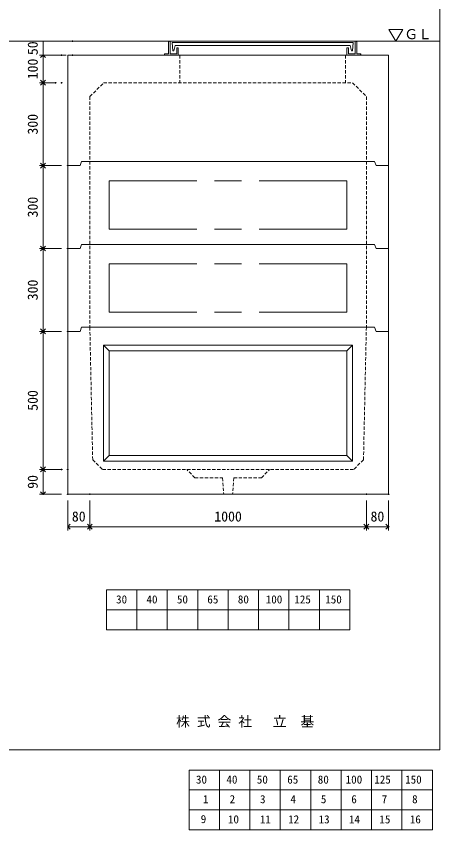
# Model space of a CAD drawing. Units: millimetres, scale not verified. Extents: x -4890 to 18489, y -2282 to 2282.
# Drawn here: x 3359 to 4890, y -2282 to 663 of the extents above; entities that cross this region are included whole.
import ezdxf
from ezdxf.enums import TextEntityAlignment as Align

# ---------------------------------------------------------------- set-up
doc = ezdxf.new("R2010")
doc.units = ezdxf.units.MM
doc.header["$LTSCALE"] = 10
doc.header["$PDMODE"] = 32
doc.header["$PDSIZE"] = 2
doc.linetypes.add('DASHED1', pattern=[1.8, 1.2, -0.6])
doc.linetypes.add('USER2', pattern=[50.8, 31.75, -6.35, 6.35, -6.35])
doc.layers.add('0-1_Defpoints', color=7, linetype='Continuous')
for name, color, linetype, lineweight in [('0-2_waku', 7, 'Continuous', 18), ('0-3_gaikei', 7, 'Continuous', 18), ('0-4_kakure', 7, 'DASHED1', 5), ('0-5_sunpou', 7, 'Continuous', 5), ('0-8_uchigawa', 6, 'Continuous', 18), ('0-A_futa', 3, 'Continuous', 18), ('0-B_GL', 4, 'Continuous', 18), ('0-D_文字１', 7, 'Continuous', 18), ('1-2_uchigawa2', 6, 'USER2', 18), ('1-4_文字２', 7, 'Continuous', 5)]:
    doc.layers.add(name, color=color, linetype=linetype, lineweight=lineweight)
doc.styles.add('ＭＳ ゴシック', font='')
doc.styles.get('ＭＳ ゴシック').set_extended_font_data('MS Gothic')

# ---------------------------------------------------------------- blocks, each defined once
blk = doc.blocks.new('_Open90')
at = {"layer": '0-5_sunpou'}
blk.add_line((0, 0), (-1, 0), dxfattribs=at)
blk.add_lwpolyline([(-0.5, 0.5), (0, 0), (-0.5, -0.5)], dxfattribs=at)
blk = doc.blocks.new('D74')
at = {"layer": '0-1_Defpoints'}
for p in [(4992.03, 1154.36), (5072.03, 1154.36), (5072.03, 1036.94)]:
    blk.add_point(p, dxfattribs=at)
at = {"layer": '0-5_sunpou'}
for p, q in [((4992.03, 1132.36), (4992.03, 1023.94)), ((5072.03, 1132.36), (5072.03, 1023.94)), ((5010.03, 1036.94), (5054.03, 1036.94))]:
    blk.add_line(p, q, dxfattribs=at)
at = {"layer": '0-5_sunpou', "xscale": 18, "yscale": 18, "rotation": 180}
blk.add_blockref('_Open90', (4992.03, 1036.94), dxfattribs=at)
at = {"layer": '0-5_sunpou', "xscale": 18, "yscale": 18}
blk.add_blockref('_Open90', (5072.03, 1036.94), dxfattribs=at)
at = {"layer": '0-5_sunpou', "style": 'ＭＳ ゴシック'}
blk.add_text('80', height=36.66, dxfattribs=at).set_placement((5007.03, 1044.94), align=Align.BOTTOM_LEFT)
blk = doc.blocks.new('D75')
at = {"layer": '0-1_Defpoints'}
for p in [(5072.03, 1154.36), (6072.03, 1154.36), (6072.03, 1036.94)]:
    blk.add_point(p, dxfattribs=at)
at = {"layer": '0-5_sunpou'}
for p, q in [((5072.03, 1132.36), (5072.03, 1023.94)), ((6072.03, 1132.36), (6072.03, 1023.94)), ((5090.03, 1036.94), (6054.03, 1036.94))]:
    blk.add_line(p, q, dxfattribs=at)
at = {"layer": '0-5_sunpou', "xscale": 18, "yscale": 18, "rotation": 180}
blk.add_blockref('_Open90', (5072.03, 1036.94), dxfattribs=at)
at = {"layer": '0-5_sunpou', "xscale": 18, "yscale": 18}
blk.add_blockref('_Open90', (6072.03, 1036.94), dxfattribs=at)
at = {"layer": '0-5_sunpou', "style": 'ＭＳ ゴシック'}
blk.add_text('1000', height=36.66, dxfattribs=at).set_placement((5522.03, 1044.94), align=Align.BOTTOM_LEFT)
blk = doc.blocks.new('D76')
at = {"layer": '0-1_Defpoints'}
for p in [(6072.03, 1154.36), (6152.03, 1154.36), (6152.03, 1036.94)]:
    blk.add_point(p, dxfattribs=at)
at = {"layer": '0-5_sunpou'}
for p, q in [((6072.03, 1132.36), (6072.03, 1023.94)), ((6152.03, 1132.36), (6152.03, 1023.94)), ((6090.03, 1036.94), (6134.03, 1036.94))]:
    blk.add_line(p, q, dxfattribs=at)
at = {"layer": '0-5_sunpou', "xscale": 18, "yscale": 18, "rotation": 180}
blk.add_blockref('_Open90', (6072.03, 1036.94), dxfattribs=at)
at = {"layer": '0-5_sunpou', "xscale": 18, "yscale": 18}
blk.add_blockref('_Open90', (6152.03, 1036.94), dxfattribs=at)
at = {"layer": '0-5_sunpou', "style": 'ＭＳ ゴシック'}
blk.add_text('80', height=36.66, dxfattribs=at).set_placement((6087.03, 1044.94), align=Align.BOTTOM_LEFT)
blk = doc.blocks.new('D77')
at = {"layer": '0-1_Defpoints'}
for p in [(4992.03, 1244.36), (4902.71, 1154.36), (4992.03, 1154.36)]:
    blk.add_point(p, dxfattribs=at)
at = {"layer": '0-5_sunpou'}
for p, q in [((4970.03, 1244.36), (4889.71, 1244.36)), ((4902.71, 1226.36), (4902.71, 1172.36)), ((4970.03, 1154.36), (4889.71, 1154.36))]:
    blk.add_line(p, q, dxfattribs=at)
at = {"layer": '0-5_sunpou', "xscale": 18, "yscale": 18}
for p, rotation in [((4902.71, 1244.36), 90), ((4902.71, 1154.36), 270)]:
    blk.add_blockref('_Open90', p, dxfattribs=dict(at, rotation=rotation))
at = {"layer": '0-5_sunpou', "style": 'ＭＳ ゴシック'}
blk.add_text('90', height=36.66, rotation=90, dxfattribs=at).set_placement((4894.71, 1174.36), align=Align.BOTTOM_LEFT)
blk = doc.blocks.new('D78')
at = {"layer": '0-1_Defpoints'}
for p in [(4992.03, 1744.36), (4902.71, 1244.36), (4970.03, 1244.36)]:
    blk.add_point(p, dxfattribs=at)
at = {"layer": '0-5_sunpou'}
for p, q in [((4970.03, 1744.36), (4889.71, 1744.36)), ((4902.71, 1726.36), (4902.71, 1262.36)), ((4948.03, 1244.36), (4889.71, 1244.36))]:
    blk.add_line(p, q, dxfattribs=at)
at = {"layer": '0-5_sunpou', "xscale": 18, "yscale": 18}
for p, rotation in [((4902.71, 1744.36), 90), ((4902.71, 1244.36), 270)]:
    blk.add_blockref('_Open90', p, dxfattribs=dict(at, rotation=rotation))
at = {"layer": '0-5_sunpou', "style": 'ＭＳ ゴシック'}
blk.add_text('500', height=36.66, rotation=90, dxfattribs=at).set_placement((4894.71, 1456.86), align=Align.BOTTOM_LEFT)
blk = doc.blocks.new('D79')
at = {"layer": '0-1_Defpoints'}
for p in [(4970.03, 2744.36), (4902.71, 2644.36), (4970.03, 2644.36)]:
    blk.add_point(p, dxfattribs=at)
at = {"layer": '0-5_sunpou'}
for p, q in [((4948.03, 2744.36), (4889.71, 2744.36)), ((4902.71, 2726.36), (4902.71, 2662.36)), ((4948.03, 2644.36), (4889.71, 2644.36))]:
    blk.add_line(p, q, dxfattribs=at)
at = {"layer": '0-5_sunpou', "xscale": 18, "yscale": 18}
for p, rotation in [((4902.71, 2744.36), 90), ((4902.71, 2644.36), 270)]:
    blk.add_blockref('_Open90', p, dxfattribs=dict(at, rotation=rotation))
at = {"layer": '0-5_sunpou', "style": 'ＭＳ ゴシック'}
blk.add_text('100', height=36.66, rotation=90, dxfattribs=at).set_placement((4894.71, 2656.86), align=Align.BOTTOM_LEFT)
blk = doc.blocks.new('D80')
at = {"layer": '0-1_Defpoints'}
for p in [(4948.03, 2644.36), (4902.71, 2344.36), (4992.03, 2344.36)]:
    blk.add_point(p, dxfattribs=at)
at = {"layer": '0-5_sunpou'}
for p, q in [((4926.03, 2644.36), (4889.71, 2644.36)), ((4902.71, 2626.36), (4902.71, 2362.36)), ((4970.03, 2344.36), (4889.71, 2344.36))]:
    blk.add_line(p, q, dxfattribs=at)
at = {"layer": '0-5_sunpou', "xscale": 18, "yscale": 18}
for p, rotation in [((4902.71, 2644.36), 90), ((4902.71, 2344.36), 270)]:
    blk.add_blockref('_Open90', p, dxfattribs=dict(at, rotation=rotation))
at = {"layer": '0-5_sunpou', "style": 'ＭＳ ゴシック'}
blk.add_text('300', height=36.66, rotation=90, dxfattribs=at).set_placement((4894.71, 2456.86), align=Align.BOTTOM_LEFT)
blk = doc.blocks.new('D81')
at = {"layer": '0-1_Defpoints'}
for p in [(4992.03, 2344.36), (4902.71, 2044.36), (4992.03, 2044.36)]:
    blk.add_point(p, dxfattribs=at)
at = {"layer": '0-5_sunpou'}
for p, q in [((4970.03, 2344.36), (4889.71, 2344.36)), ((4902.71, 2326.36), (4902.71, 2062.36)), ((4970.03, 2044.36), (4889.71, 2044.36))]:
    blk.add_line(p, q, dxfattribs=at)
at = {"layer": '0-5_sunpou', "xscale": 18, "yscale": 18}
for p, rotation in [((4902.71, 2344.36), 90), ((4902.71, 2044.36), 270)]:
    blk.add_blockref('_Open90', p, dxfattribs=dict(at, rotation=rotation))
at = {"layer": '0-5_sunpou', "style": 'ＭＳ ゴシック'}
blk.add_text('300', height=36.66, rotation=90, dxfattribs=at).set_placement((4894.71, 2156.86), align=Align.BOTTOM_LEFT)
blk = doc.blocks.new('D82')
at = {"layer": '0-1_Defpoints'}
for p in [(4992.03, 2044.36), (4902.71, 1744.36), (4992.03, 1744.36)]:
    blk.add_point(p, dxfattribs=at)
at = {"layer": '0-5_sunpou'}
for p, q in [((4970.03, 2044.36), (4889.71, 2044.36)), ((4902.71, 2026.36), (4902.71, 1762.36)), ((4970.03, 1744.36), (4889.71, 1744.36))]:
    blk.add_line(p, q, dxfattribs=at)
at = {"layer": '0-5_sunpou', "xscale": 18, "yscale": 18}
for p, rotation in [((4902.71, 2044.36), 90), ((4902.71, 1744.36), 270)]:
    blk.add_blockref('_Open90', p, dxfattribs=dict(at, rotation=rotation))
at = {"layer": '0-5_sunpou', "style": 'ＭＳ ゴシック'}
blk.add_text('300', height=36.66, rotation=90, dxfattribs=at).set_placement((4894.71, 1856.86), align=Align.BOTTOM_LEFT)
blk = doc.blocks.new('D64')
at = {"layer": '0-1_Defpoints'}
for p in [(5008.81, 2794.36), (4902.71, 2744.36), (5008.81, 2744.36)]:
    blk.add_point(p, dxfattribs=at)
at = {"layer": '0-5_sunpou'}
for p, q in [((4986.81, 2794.36), (4889.71, 2794.36)), ((4902.71, 2794.36), (4902.71, 2744.36)), ((4986.81, 2744.36), (4889.71, 2744.36))]:
    blk.add_line(p, q, dxfattribs=at)
at = {"layer": '0-5_sunpou', "style": 'ＭＳ ゴシック'}
blk.add_text('50', height=36.66, rotation=90, dxfattribs=at).set_placement((4894.71, 2744.36), align=Align.BOTTOM_LEFT)

msp = doc.modelspace()

# ---------------------------------------------------------------- linework, layer by layer
at = {"layer": '0-2_waku'}
for p, q in [((4889.99, 2282.11), (4889.99, -1992.89)), ((3684.71, -1413.89), (3684.71, -1557.89)), ((3684.71, -1413.89), (3684.71, -1557.89)), ((3684.71, -1413.89), (3684.71, -1557.89)), ((3684.71, -1413.89), (3684.71, -1557.89)), ((3684.71, -1413.89), (4564.71, -1413.89)), ((3794.71, -1413.89), (3794.71, -1557.89)), ((3904.71, -1413.89), (3904.71, -1557.89)), ((3904.71, -1413.89), (3904.71, -1557.89)), ((4014.71, -1413.89), (4014.71, -1557.89)), ((4124.71, -1413.89), (4124.71, -1557.89)), ((4234.71, -1413.89), (4234.71, -1557.89)), ((4344.71, -1413.89), (4344.71, -1557.89)), ((4454.71, -1413.89), (4454.71, -1557.89)), ((4564.71, -1413.89), (4564.71, -1557.89)), ((3684.71, -1485.89), (4564.71, -1485.89)), ((3684.71, -1557.89), (4564.71, -1557.89)), ((-1230.01, -1992.89), (4889.99, -1992.89))]:
    msp.add_line(p, q, dxfattribs=at)
for points in [[(-1230.01, 2282.11), (-1230.01, -1992.89), (4889.99, -1992.89)], [(-1230.01, 2282.11), (4889.99, 2282.11), (4889.99, -1992.89)]]:
    msp.add_lwpolyline(points, dxfattribs=at)
at = {"layer": '0-3_gaikei'}
for p, q in [((3544.71, 522.11), (3544.71, -477.89)), ((3590.21, 522.11), (3544.71, 522.11)), ((3564.71, 522.11), (4704.71, 522.11)), ((4704.71, 522.11), (4704.71, -477.89)), ((4124.71, 137.11), (3594.71, 137.11)), ((4654.71, 137.11), (4124.71, 137.11)), ((4654.71, 137.11), (4659.71, 122.11)), ((4704.71, 122.11), (4659.71, 122.11)), ((4679.71, 122.11), (4704.71, 122.11)), ((4679.71, 122.11), (4704.71, 122.11)), ((4124.71, -162.89), (3594.71, -162.89)), ((4654.71, -162.89), (4124.71, -162.89)), ((4654.71, -162.89), (4659.71, -177.89)), ((4704.71, -177.89), (4659.71, -177.89)), ((4679.71, -177.89), (4704.71, -177.89)), ((4679.71, -177.89), (4704.71, -177.89)), ((4124.71, -462.89), (3594.71, -462.89)), ((4654.71, -462.89), (4124.71, -462.89)), ((4654.71, -462.89), (4659.71, -477.89)), ((3544.71, -477.89), (3544.71, -1067.89)), ((4704.71, -477.89), (4659.71, -477.89)), ((4679.71, -477.89), (4704.71, -477.89)), ((4679.71, -477.89), (4704.71, -477.89))]:
    msp.add_line(p, q, dxfattribs=at)
for points in [[(3594.71, 137.11), (3589.71, 122.11), (3544.71, 122.11)], [(3594.71, -162.89), (3589.71, -177.89), (3544.71, -177.89)], [(3594.71, -462.89), (3589.71, -477.89), (3544.71, -477.89)], [(3544.71, -1067.89), (4704.71, -1067.89), (4704.71, -477.89)]]:
    msp.add_lwpolyline(points, dxfattribs=at)
at = {"layer": '0-4_kakure'}
for p, q in [((3949.71, 522.11), (3949.71, 422.11)), ((4549.71, 522.11), (4549.71, 422.11)), ((3624.71, 372.11), (3674.71, 422.11)), ((3674.71, 422.11), (4574.71, 422.11)), ((4574.71, 422.11), (4624.71, 372.11)), ((3624.71, 372.11), (3624.71, -462.89)), ((4624.71, 372.11), (4624.71, -462.89)), ((3635.03, -942.89), (3624.71, -462.89)), ((4624.71, -462.89), (4614.38, -942.89)), ((3635.03, -942.89), (3670.79, -977.89)), ((3670.79, -977.89), (4124.71, -977.89)), ((4004.99, -1007.89), (3974.99, -977.89)), ((4244.99, -1007.89), (4274.99, -977.89)), ((4004.99, -1007.89), (4104.99, -1007.89)), ((4104.99, -1007.89), (4108.99, -1067.89)), ((4144.99, -1007.89), (4140.99, -1067.89)), ((4144.99, -1007.89), (4244.99, -1007.89))]:
    msp.add_line(p, q, dxfattribs=at)
msp.add_lwpolyline([(4614.38, -942.89), (4578.62, -977.89), (4124.71, -977.89)], dxfattribs=at)
at = {"layer": '0-8_uchigawa'}
for p, q in [((3674.71, -527.89), (3694.71, -547.89)), ((3674.71, -947.89), (3674.71, -527.89)), ((4574.71, -947.89), (4574.71, -527.89)), ((3694.71, -547.89), (4124.71, -547.89)), ((3694.71, -927.89), (3694.71, -547.89)), ((4554.71, -927.89), (4554.71, -547.89)), ((3674.71, -947.89), (3694.71, -927.89)), ((3694.71, -927.89), (4554.71, -927.89)), ((4574.71, -947.89), (4554.71, -927.89)), ((3674.71, -947.89), (4574.71, -947.89))]:
    msp.add_line(p, q, dxfattribs=at)
for points in [[(3674.71, -527.89), (4124.71, -527.89), (4574.71, -527.89)], [(4124.71, -547.89), (4554.71, -547.89), (4574.71, -527.89)]]:
    msp.add_lwpolyline(points, dxfattribs=at)
at = {"layer": '0-A_futa'}
for p, q in [((3909.7, 570.11), (3909.7, 527.11)), ((3911.7, 572.11), (3914.7, 572.11)), ((3914.7, 572.11), (3914.7, 527.11)), ((3922.52, 567.61), (4576.85, 567.61)), ((3922.52, 567.61), (3925.01, 537.61)), ((4576.85, 567.61), (4574.6, 537.61)), ((4584.71, 572.11), (4584.71, 527.11)), ((4584.71, 572.11), (4587.71, 572.11)), ((4589.71, 570.11), (4589.71, 527.11)), ((3925.01, 537.61), (3928.72, 537.61)), ((3933.04, 556.61), (3928.72, 537.61)), ((3933.04, 556.61), (4566.37, 556.61)), ((3939.7, 547.11), (3939.7, 527.11)), ((3941.7, 549.11), (3942.7, 549.11)), ((3944.7, 547.11), (3944.7, 522.11)), ((4554.71, 547.11), (4554.71, 522.11)), ((4557.71, 549.11), (4556.71, 549.11)), ((4559.71, 547.11), (4559.71, 527.11)), ((4566.37, 556.61), (4570.69, 537.61)), ((4574.6, 537.61), (4570.69, 537.61)), ((3894.7, 525.11), (3894.7, 524.11)), ((3896.7, 527.11), (3909.7, 527.11)), ((3949.71, 522.11), (3896.7, 522.11)), ((3914.7, 527.11), (3939.7, 527.11)), ((4554.71, 522.11), (4602.71, 522.11)), ((4584.71, 527.11), (4559.71, 527.11)), ((4602.71, 527.11), (4589.71, 527.11)), ((4604.71, 525.11), (4604.71, 524.11))]:
    msp.add_line(p, q, dxfattribs=at)
for centre, start, end in [((3911.7, 570.11), 90, 180), ((4587.71, 570.11), 0, 90), ((3941.7, 547.11), 90, 180), ((3942.7, 547.11), 0, 90), ((4556.71, 547.11), 90, 180), ((4557.71, 547.11), 0, 90), ((3896.7, 525.11), 90, 180), ((3896.7, 524.11), 180, 270), ((4602.71, 525.11), 0, 90), ((4602.71, 524.11), 270, 0)]:
    msp.add_arc(centre, 2, start, end, dxfattribs=at)
at = {"layer": '0-B_GL'}
msp.add_line((-1230.29, 572.11), (4889.71, 572.11), dxfattribs=at)
at = {"layer": '0-D_文字１'}
for p, q in [((4731.69, 572.11), (4706.49, 615.05)), ((4706.49, 615.05), (4756.89, 615.05)), ((4731.69, 572.11), (4756.89, 615.05))]:
    msp.add_line(p, q, dxfattribs=at)
at = {"layer": '1-2_uchigawa2'}
for p, q in [((3694.71, 67.11), (4124.71, 67.11)), ((3694.71, 67.11), (3694.71, -107.89)), ((4554.71, 67.11), (4124.71, 67.11)), ((4554.71, 67.11), (4554.71, -107.89)), ((3694.71, -107.89), (4124.71, -107.89)), ((4554.71, -107.89), (4124.71, -107.89)), ((3694.71, -232.89), (4124.71, -232.89)), ((3694.71, -232.89), (3694.71, -407.89)), ((4554.71, -232.89), (4124.71, -232.89)), ((4554.71, -232.89), (4554.71, -407.89)), ((3694.71, -407.89), (4124.71, -407.89)), ((4554.71, -407.89), (4124.71, -407.89))]:
    msp.add_line(p, q, dxfattribs=at)
at = {"layer": '1-4_文字２'}
for p, q in [((3983.45, -2066.14), (3983.45, -2210.14)), ((3983.45, -2066.14), (3983.45, -2210.14)), ((3983.45, -2066.14), (3983.45, -2210.14)), ((3983.45, -2066.14), (3983.45, -2210.14)), ((3983.45, -2066.14), (4863.45, -2066.14)), ((3983.45, -2066.14), (3983.45, -2210.14)), ((3983.45, -2066.14), (3983.45, -2210.14)), ((3983.45, -2066.14), (3983.45, -2210.14)), ((3983.45, -2066.14), (3983.45, -2210.14)), ((3983.45, -2066.14), (4863.45, -2066.14)), ((4093.45, -2066.14), (4093.45, -2210.14)), ((4093.45, -2066.14), (4093.45, -2210.14)), ((4203.45, -2066.14), (4203.45, -2210.14)), ((4203.45, -2066.14), (4203.45, -2210.14)), ((4203.45, -2066.14), (4203.45, -2210.14)), ((4203.45, -2066.14), (4203.45, -2210.14)), ((4313.45, -2066.14), (4313.45, -2210.14)), ((4313.45, -2066.14), (4313.45, -2210.14)), ((4423.45, -2066.14), (4423.45, -2210.14)), ((4423.45, -2066.14), (4423.45, -2210.14)), ((4533.45, -2066.14), (4533.45, -2210.14)), ((4533.45, -2066.14), (4533.45, -2210.14)), ((4643.45, -2066.14), (4643.45, -2210.14)), ((4643.45, -2066.14), (4643.45, -2210.14)), ((4753.45, -2066.14), (4753.45, -2210.14)), ((4753.45, -2066.14), (4753.45, -2210.14)), ((4863.45, -2066.14), (4863.45, -2210.14)), ((4863.45, -2066.14), (4863.45, -2210.14)), ((3983.45, -2138.14), (4863.45, -2138.14)), ((3983.45, -2138.14), (4863.45, -2138.14)), ((3983.45, -2210.14), (4863.45, -2210.14)), ((3983.45, -2210.14), (4863.45, -2210.14)), ((3983.45, -2210.14), (3983.45, -2282.14)), ((3983.45, -2210.14), (3983.45, -2282.14)), ((3983.45, -2210.14), (3983.45, -2282.14)), ((3983.45, -2210.14), (3983.45, -2282.14)), ((3983.45, -2210.14), (4863.45, -2210.14)), ((3983.45, -2210.14), (3983.45, -2282.14)), ((3983.45, -2210.14), (3983.45, -2282.14)), ((3983.45, -2210.14), (3983.45, -2282.14)), ((3983.45, -2210.14), (3983.45, -2282.14)), ((3983.45, -2210.14), (4863.45, -2210.14)), ((4093.45, -2210.14), (4093.45, -2282.14)), ((4093.45, -2210.14), (4093.45, -2282.14)), ((4203.45, -2210.14), (4203.45, -2282.14)), ((4203.45, -2210.14), (4203.45, -2282.14)), ((4203.45, -2210.14), (4203.45, -2282.14)), ((4203.45, -2210.14), (4203.45, -2282.14)), ((4313.45, -2210.14), (4313.45, -2282.14)), ((4313.45, -2210.14), (4313.45, -2282.14)), ((4423.45, -2210.14), (4423.45, -2282.14)), ((4423.45, -2210.14), (4423.45, -2282.14)), ((4533.45, -2210.14), (4533.45, -2282.14)), ((4533.45, -2210.14), (4533.45, -2282.14)), ((4643.45, -2210.14), (4643.45, -2282.14)), ((4643.45, -2210.14), (4643.45, -2282.14)), ((4753.45, -2210.14), (4753.45, -2282.14)), ((4753.45, -2210.14), (4753.45, -2282.14)), ((4863.45, -2210.14), (4863.45, -2282.14)), ((4863.45, -2210.14), (4863.45, -2282.14)), ((3983.45, -2282.14), (4863.45, -2282.14)), ((3983.45, -2282.14), (4863.45, -2282.14))]:
    msp.add_line(p, q, dxfattribs=at)

# ---------------------------------------------------------------- block references
at = {"layer": '0-5_sunpou'}
for name in ['D64', 'D79', 'D80', 'D81', 'D82', 'D78', 'D77', 'D74', 'D75', 'D76']:
    msp.add_blockref(name, (-1447.32, -2222.25), dxfattribs=at)

# ---------------------------------------------------------------- texts
at = {"layer": '0-D_文字１', "style": 'ＭＳ ゴシック'}
for s, height, p in [('ＧＬ', 36.66, (4761.85, 568.85)), ('30', 29.33, (3719.6, -1471.71)), ('40', 29.33, (3829.6, -1471.71)), ('50', 29.33, (3939.6, -1471.71)), ('65', 29.33, (4049.6, -1471.71)), ('80', 29.33, (4160.01, -1471.71)), ('100', 29.33, (4260.89, -1471.71)), ('125', 29.33, (4364.27, -1471.71)), ('150', 29.33, (4476.04, -1471.71)), ('株 式 会 社 \u3000立\u3000基', 36.66, (3936.52, -1919.25))]:
    msp.add_text(s, height=height, dxfattribs=at).set_placement(p, align=Align.BOTTOM_LEFT)
at = {"layer": '1-4_文字２', "style": 'ＭＳ ゴシック'}
for s, p in [('30', (4008.6, -2123.95)), ('30', (4008.6, -2123.95)), ('40', (4118.6, -2123.95)), ('40', (4118.6, -2123.95)), ('50', (4228.6, -2123.95)), ('50', (4228.6, -2123.95)), ('65', (4338.6, -2123.95)), ('65', (4338.6, -2123.95)), ('80', (4449.01, -2123.95)), ('80', (4449.01, -2123.95)), ('100', (4549.88, -2123.95)), ('100', (4549.88, -2123.95)), ('125', (4653.27, -2123.95)), ('125', (4653.27, -2123.95)), ('150', (4765.03, -2123.95)), ('150', (4765.03, -2123.95)), ('1', (4033.75, -2194.99)), ('2', (4130.18, -2194.99)), ('3', (4240.18, -2194.99)), ('4', (4350.18, -2194.99)), ('5', (4460.18, -2194.99)), ('6', (4570.18, -2194.99)), ('7', (4680.18, -2194.99)), ('8', (4790.18, -2194.99)), ('9', (4025.68, -2266.99)), ('10', (4124.1, -2267.95)), ('11', (4239.59, -2267.95)), ('12', (4341.8, -2267.95)), ('13', (4451.8, -2267.95)), ('14', (4561.8, -2267.95)), ('15', (4671.8, -2267.95)), ('16', (4781.8, -2267.95))]:
    msp.add_text(s, height=29.33, dxfattribs=at).set_placement(p, align=Align.BOTTOM_LEFT)

doc.saveas('drawing.dxf')
